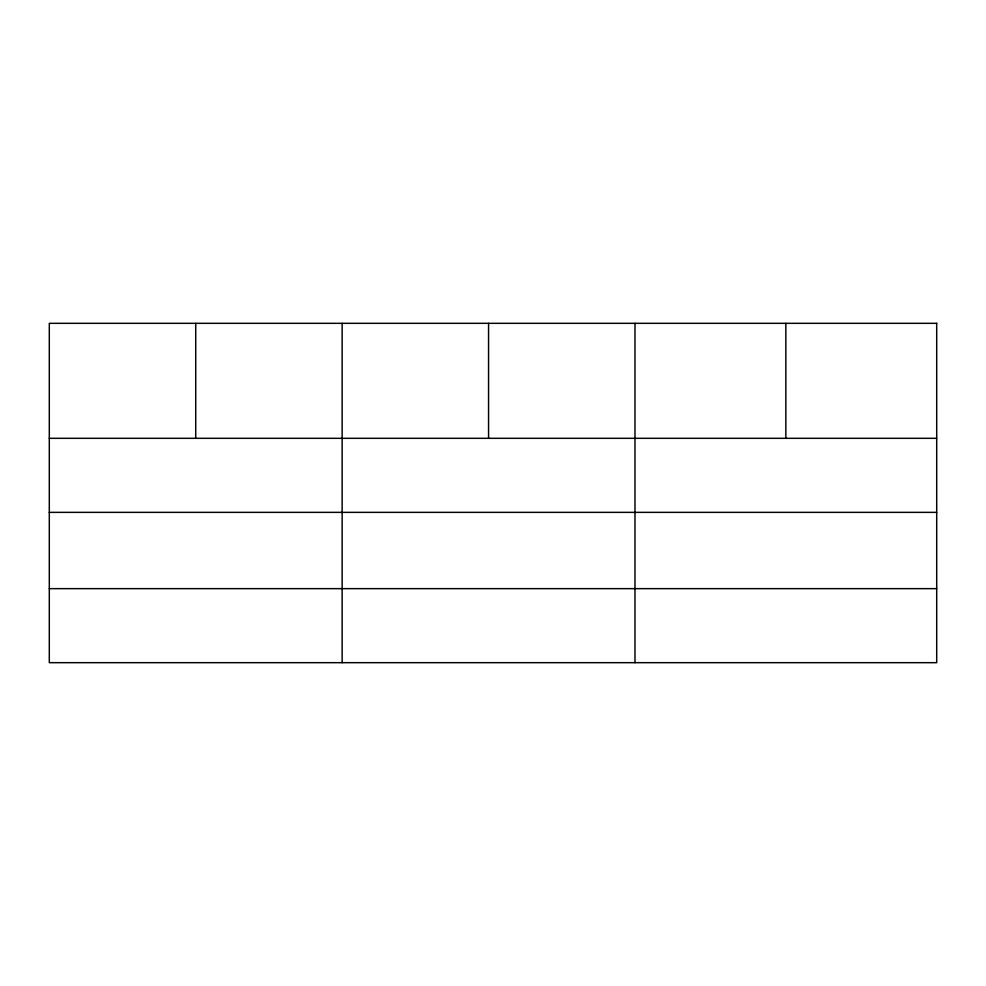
<?xml version="1.0" encoding="UTF-8"?>
<svg xmlns="http://www.w3.org/2000/svg" width="986" height="986" viewBox="0 0 986 986"><rect width="100%" height="100%" fill="white"/><g stroke="black" fill="none" stroke-linecap="round" stroke-linejoin="round"><path stroke-width="1.48" d="M49.3 438.314L936.7 438.314M49.3 512.363L936.7 512.363M49.3 588.642L936.7 588.642M785.842 323.322L785.842 438.314M634.984 323.322L634.984 662.678M488.563 323.322L488.563 438.314M342.142 323.322L342.142 662.678M195.721 323.322L195.721 438.314M936.7 323.322L49.3 323.322L49.3 662.678L936.7 662.678L936.7 323.322"/></g></svg>
